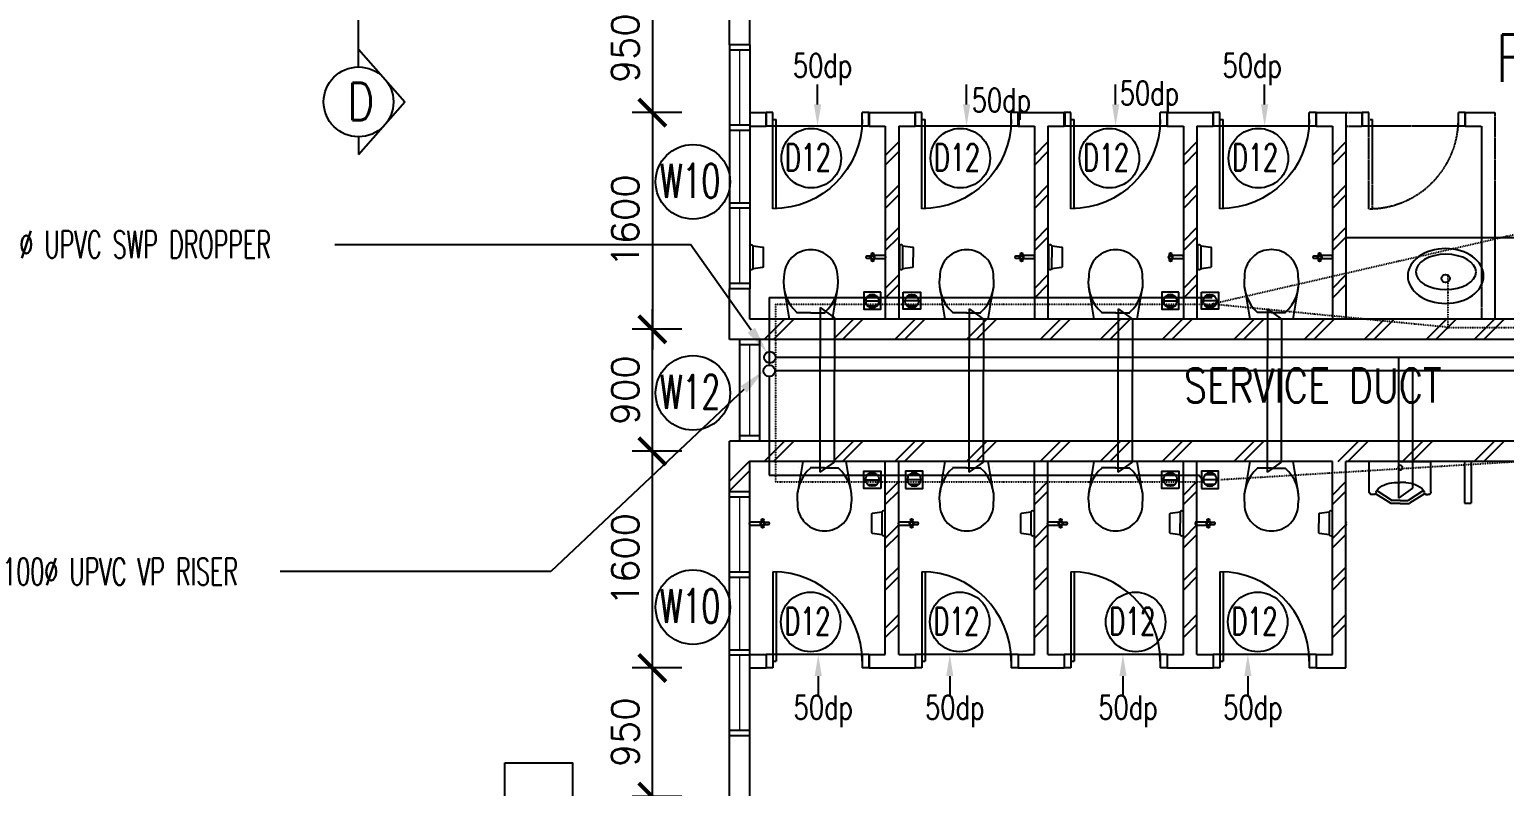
# Model space of a CAD drawing. Extents: x 2266480 to 2405436, y -858634 to -757865.
# Drawn here: x 2329261 to 2340148, y -790349 to -784761 of the extents above; entities that cross this region are included whole.
import ezdxf
from ezdxf.enums import TextEntityAlignment as Align

# ---------------------------------------------------------------- set-up
doc = ezdxf.new("R2010")
doc.units = 0
doc.header["$LTSCALE"] = 10
doc.header["$MEASUREMENT"] = 0
doc.linetypes.add('DASHEDX2', pattern=[1.5, 1, -0.5])
doc.linetypes.add('DIVIDE', pattern=[1.25, 0.5, -0.25, 0, -0.25, 0, -0.25])
doc.layers.get('0').update_dxf_attribs({"linetype": 'CONTINUOUS'})
doc.layers.get('DEFPOINTS').update_dxf_attribs({"linetype": 'CONTINUOUS'})
for name, color, linetype in [('-FF', 240, 'CONTINUOUS'), ('AR', 7, 'CONTINUOUS'), ('COL', 3, 'CONTINUOUS'), ('demolish-work', 8, 'DASHEDX2'), ('DIM', 7, 'CONTINUOUS'), ('DR', 7, 'CONTINUOUS'), ('FIT', 5, 'CONTINUOUS'), ('FITT', 5, 'CONTINUOUS'), ('H', 1, 'CONTINUOUS'), ('partition', 7, 'CONTINUOUS'), ('PIPE', 5, 'DIVIDE'), ('SANI', 7, 'CONTINUOUS'), ('SP', 220, 'CONTINUOUS'), ('T25', 7, 'CONTINUOUS'), ('T50', 4, 'CONTINUOUS'), ('TEX', 2, 'CONTINUOUS'), ('txt', 7, 'CONTINUOUS'), ('VP', 100, 'CONTINUOUS'), ('WALL', 2, 'CONTINUOUS'), ('WIN', 5, 'CONTINUOUS'), ('WIN-T', 7, 'CONTINUOUS'), ('WP', 50, 'DIVIDE')]:
    doc.layers.add(name, color=color, linetype=linetype)
doc.styles.add('DIMTEXT', font='romans.shx', dxfattribs={"width": 0.8, "height": 400})
doc.styles.add('ROMANS', font='romans')
doc.styles.get("Standard").update_dxf_attribs({"font": 'ROMANS.SHX'})
doc.dimstyles.new('STANDARD$0', dxfattribs={"dimscale": 0, "dimtxt": 8, "dimasz": 6, "dimexe": 1, "dimexo": 1, "dimgap": 3, "dimtad": 1, "dimdec": 0, "dimlfac": -1, "dimrnd": 1, "dimzin": 0, "dimdsep": 46, "dimtxsty": 'Standard', "dimcen": 0, "dimclrd": 5, "dimclre": 250, "dimadec": 0, "dimazin": 0, "dimtfac": 1, "dimtdec": 4, "dimtofl": 0, "dimtmove": 0, "dimatfit": 3, "dimfxl": 1, "dimtolj": 1, "dimtzin": 0, "dimarcsym": 0})

# ---------------------------------------------------------------- blocks, each defined once
blk = doc.blocks.new('_ARCHTICK')
at = {"color": 0, "linetype": 'ByBlock', "const_width": 0.15}
blk.add_lwpolyline([(-0.5, -0.5), (0.5, 0.5)], dxfattribs=at)
blk = doc.blocks.new('*D109')
at = {"layer": 'DEFPOINTS', "color": 0, "transparency": 16777216}
for p in [(2333858, -787874), (2334225, -787874), (2334225, -789474)]:
    blk.add_point(p, dxfattribs=at)
at = {"layer": 'DIM', "color": 7, "lineweight": -2, "transparency": 16777216}
for p, q in [((2333858, -789624), (2333858, -787724)), ((2334075, -787874), (2333708, -787874)), ((2334075, -789474), (2333708, -789474))]:
    blk.add_line(p, q, dxfattribs=at)
at = {"layer": 'DIM', "color": 7, "lineweight": -2, "transparency": 16777216, "xscale": 200, "yscale": 200, "zscale": 200}
for p, rotation in [((2333858, -787874), 90), ((2333858, -789474), 270)]:
    blk.add_blockref('_ARCHTICK', p, dxfattribs=dict(at, rotation=rotation))
at = {"layer": 'DIM', "color": 7, "transparency": 16777216, "insert": (2333658, -788674), "char_height": 200, "attachment_point": 5, "rotation": 90, "style": 'ROMANS'}
blk.add_mtext('\\A1;1600', dxfattribs=at)
blk = doc.blocks.new('*D110')
at = {"layer": 'DEFPOINTS', "color": 0, "transparency": 16777216}
for p in [(2333858, -786974), (2334225, -786974), (2334225, -787874)]:
    blk.add_point(p, dxfattribs=at)
at = {"layer": 'DIM', "color": 7, "lineweight": -2, "transparency": 16777216}
for p, q in [((2333858, -788024), (2333858, -786824)), ((2334075, -786974), (2333708, -786974)), ((2334075, -787874), (2333708, -787874))]:
    blk.add_line(p, q, dxfattribs=at)
at = {"layer": 'DIM', "color": 7, "lineweight": -2, "transparency": 16777216, "xscale": 200, "yscale": 200, "zscale": 200}
for p, rotation in [((2333858, -786974), 90), ((2333858, -787874), 270)]:
    blk.add_blockref('_ARCHTICK', p, dxfattribs=dict(at, rotation=rotation))
at = {"layer": 'DIM', "color": 7, "transparency": 16777216, "insert": (2333658, -787424), "char_height": 200, "attachment_point": 5, "rotation": 90, "style": 'ROMANS'}
blk.add_mtext('\\A1;900', dxfattribs=at)
blk = doc.blocks.new('*D111')
at = {"layer": 'DEFPOINTS', "color": 0, "transparency": 16777216}
for p in [(2333858, -789474), (2334225, -789474), (2334225, -790424)]:
    blk.add_point(p, dxfattribs=at)
at = {"layer": 'DIM', "color": 7, "lineweight": -2, "transparency": 16777216}
for p, q in [((2333858, -790574), (2333858, -789324)), ((2334075, -789474), (2333708, -789474)), ((2334075, -790424), (2333708, -790424))]:
    blk.add_line(p, q, dxfattribs=at)
at = {"layer": 'DIM', "color": 7, "lineweight": -2, "transparency": 16777216, "xscale": 200, "yscale": 200, "zscale": 200}
for p, rotation in [((2333858, -789474), 90), ((2333858, -790424), 270)]:
    blk.add_blockref('_ARCHTICK', p, dxfattribs=dict(at, rotation=rotation))
at = {"layer": 'DIM', "color": 7, "transparency": 16777216, "insert": (2333658, -789949), "char_height": 200, "attachment_point": 5, "rotation": 90, "style": 'ROMANS'}
blk.add_mtext('\\A1;950', dxfattribs=at)
blk = doc.blocks.new('100FT')
at = {"layer": 'PIPE', "linetype": 'Continuous'}
blk.add_circle((0, 0), 50, dxfattribs=at)
at = {"layer": 'WP', "linetype": 'Continuous'}
for p, q in [((-37, 34), (37, 34)), ((-50, -3), (50, -3)), ((-34, -37), (34, -37))]:
    blk.add_line(p, q, dxfattribs=at)
blk = doc.blocks.new('A$C7CE3714C')
at = {"layer": 'FIT'}
blk.add_lwpolyline([(0, 0), (126, 0), (126, 126), (0, 126)], close=True, dxfattribs=at)
at = {"layer": 'FIT', "xscale": -1}
blk.add_blockref('100FT', (63, 66), dxfattribs=at)
blk = doc.blocks.new('*D65')
at = {"layer": 'DEFPOINTS', "color": 0, "transparency": 16777216}
for p in [(2334225, -785374), (2333858, -786974), (2334225, -786974)]:
    blk.add_point(p, dxfattribs=at)
at = {"layer": 'DIM', "color": 7, "lineweight": -2, "transparency": 16777216}
for p, q in [((2333858, -785224), (2333858, -787124)), ((2334075, -785374), (2333708, -785374)), ((2334075, -786974), (2333708, -786974))]:
    blk.add_line(p, q, dxfattribs=at)
at = {"layer": 'DIM', "color": 7, "lineweight": -2, "transparency": 16777216, "xscale": 200, "yscale": 200, "zscale": 200}
for p, rotation in [((2333858, -785374), 90), ((2333858, -786974), 270)]:
    blk.add_blockref('_ARCHTICK', p, dxfattribs=dict(at, rotation=rotation))
at = {"layer": 'DIM', "color": 7, "transparency": 16777216, "insert": (2333658, -786174), "char_height": 200, "attachment_point": 5, "rotation": 90, "style": 'ROMANS'}
blk.add_mtext('\\A1;1600', dxfattribs=at)
blk = doc.blocks.new('*D66')
at = {"layer": 'DEFPOINTS', "color": 0, "transparency": 16777216}
for p in [(2334225, -784424), (2333858, -785374), (2334225, -785374)]:
    blk.add_point(p, dxfattribs=at)
at = {"layer": 'DIM', "color": 7, "lineweight": -2, "transparency": 16777216}
for p, q in [((2333858, -784274), (2333858, -785524)), ((2334075, -784424), (2333708, -784424)), ((2334075, -785374), (2333708, -785374))]:
    blk.add_line(p, q, dxfattribs=at)
at = {"layer": 'DIM', "color": 7, "lineweight": -2, "transparency": 16777216, "xscale": 200, "yscale": 200, "zscale": 200}
for p, rotation in [((2333858, -784424), 90), ((2333858, -785374), 270)]:
    blk.add_blockref('_ARCHTICK', p, dxfattribs=dict(at, rotation=rotation))
at = {"layer": 'DIM', "color": 7, "transparency": 16777216, "insert": (2333658, -784899), "char_height": 200, "attachment_point": 5, "rotation": 90, "style": 'ROMANS'}
blk.add_mtext('\\A1;950', dxfattribs=at)
blk = doc.blocks.new('ELLIPSE')
blk.add_circle((0.5, 0.5), 0.5)
blk = doc.blocks.new('BASIN-01')
blk.add_circle((0, 0), 30.3)
for p, xscale, yscale, zscale in [((279, -221), -559.6811780125836, 404.3346891934725, 559.6811780125837), ((220, -179), -444.6356025322193, 259.9294430529471, 444.6356025322195)]:
    blk.add_blockref('ELLIPSE', p, dxfattribs=dict(xscale=xscale, yscale=yscale, zscale=zscale))
blk = doc.blocks.new('UR')
at = {"color": 7}
for p, q in [((0, 157), (-227, 157)), ((-227, -68), (-227, 157)), ((0, 157), (228, 157)), ((228, -68), (228, 157)), ((-43, 0), (0, 0)), ((43, 0), (0, 0)), ((-190, -88), (-207, -88)), ((-179, -83), (-68, -152)), ((-172, -59), (-58, -131)), ((172, -59), (58, -131)), ((179, -83), (68, -152)), ((190, -88), (208, -88)), ((0, -153), (-68, -153)), ((0, -131), (-58, -131)), ((0, -131), (58, -131)), ((0, -153), (68, -153))]:
    blk.add_line(p, q, dxfattribs=at)
blk.add_circle((-1, 111), 16.9, dxfattribs=at)
for centre, radius, start, end in [((-42, -174), 175, 90.221, 139.2623), ((42, -174), 175, 40.7377, 89.779), ((-207, -68), 20, 180, 270), ((-194, -70), 18.3, 252.6976, 328.5201), ((-115, -86), 64.8, 158.2045, 175.535), ((115, -86), 64.8, 4.465, 21.7955), ((194, -70), 18.3, 211.4799, 287.3024), ((208, -68), 20, 270, 0)]:
    blk.add_arc(centre, radius, start, end, dxfattribs=at)
blk = doc.blocks.new('234')
at = {"layer": 'DR', "color": 1}
for p, q in [((2285264, -784764), (2285264, -785474)), ((2285289, -784765), (2285289, -785424)), ((2285214, -785374), (2285214, -785474)), ((2285264, -785374), (2285214, -785374)), ((2285264, -785474), (2285214, -785474)), ((2285264, -785374), (2285264, -785474)), ((2285924, -785374), (2285264, -785374)), ((2285264, -785424), (2285289, -785424)), ((2285974, -785374), (2285924, -785374)), ((2285924, -785374), (2285924, -785474)), ((2285974, -785474), (2285924, -785474)), ((2285974, -785374), (2285974, -785474))]:
    blk.add_line(p, q, dxfattribs=at)
blk.add_arc((2285264, -785424), 660, 0, 90, dxfattribs=at)

msp = doc.modelspace()

# ---------------------------------------------------------------- linework, layer by layer
at = {"layer": 'AR', "color": 0}
for p, q in [((2331689.6, -784905), (2331689.6, -783255.8)), ((2331689.6, -784905), (2332031.1, -785293.6)), ((2331689.6, -785037.2), (2331689.6, -784905)), ((2331689.6, -785682.3), (2332031.1, -785293.6)), ((2331689.6, -785552.4), (2331689.6, -785682.3))]:
    msp.add_line(p, q, dxfattribs=at)
msp.add_circle((2331689.6, -785294.8), 257.6, dxfattribs=at)
at = {"layer": 'COL', "color": 0}
msp.add_lwpolyline([(2332769.4, -790174.1), (2333269.4, -790174.1), (2333269.4, -790674.1), (2332769.4, -790674.1)], close=True, dxfattribs=at)
at = {"layer": 'demolish-work', "color": 0, "ltscale": 0.5}
for p, q in [((2338977.4, -785374.1), (2339097.4, -785374.1)), ((2338977.4, -785474.1), (2339097.4, -785474.1)), ((2339097.4, -785374.1), (2339097.4, -785474.1)), ((2339097.4, -785474.1), (2339097.4, -785374.1)), ((2339147.4, -785374.1), (2339097.4, -785374.1)), ((2339147.4, -785474.1), (2339097.4, -785474.1)), ((2339147.4, -786084.1), (2339147.4, -785374.1)), ((2339147.4, -785474.1), (2339147.4, -785374.1)), ((2339147.4, -785424.1), (2339172.4, -785424.1)), ((2339807.4, -785474.1), (2339147.4, -785474.1)), ((2339172.4, -786083.6), (2339172.4, -785424.1)), ((2339857.4, -785374.1), (2339807.4, -785374.1)), ((2339807.4, -785474.1), (2339807.4, -785374.1)), ((2339857.4, -785474.1), (2339807.4, -785474.1)), ((2339857.4, -785374.1), (2339977.4, -785374.1)), ((2339857.4, -785374.1), (2339857.4, -785474.1)), ((2339857.4, -785474.1), (2339857.4, -785374.1)), ((2339857.4, -785474.1), (2339977.4, -785474.1)), ((2339977.4, -785374.1), (2340077.4, -785374.1)), ((2339977.4, -785474.1), (2339977.4, -786899.1)), ((2340077.4, -785374.1), (2340077.4, -786899.1))]:
    msp.add_line(p, q, dxfattribs=at)
msp.add_arc((2339147.4, -785424.1), 660, 270, 0, dxfattribs=at)
at = {"layer": 'FITT', "color": 0}
for p, q in [((2335478.3, -786431.7), (2335478.3, -786424.9)), ((2335478.3, -786458.4), (2335478.3, -786451.6)), ((2335488.3, -786431.7), (2335488.3, -786424.9)), ((2335488.3, -786458.4), (2335488.3, -786451.6)), ((2335571.9, -786429.1), (2335495.5, -786429.1)), ((2335571.9, -786454.1), (2335495.6, -786454.1)), ((2336578.3, -786431.7), (2336578.3, -786424.9)), ((2336578.3, -786458.4), (2336578.3, -786451.6)), ((2336588.3, -786431.7), (2336588.3, -786424.9)), ((2336588.3, -786458.4), (2336588.3, -786451.6)), ((2336671.9, -786429.1), (2336595.5, -786429.1)), ((2336671.9, -786454.1), (2336595.6, -786454.1)), ((2337678.3, -786431.7), (2337678.3, -786424.9)), ((2337678.3, -786458.4), (2337678.3, -786451.6)), ((2337688.3, -786431.7), (2337688.3, -786424.9)), ((2337688.3, -786458.4), (2337688.3, -786451.6)), ((2337771.9, -786429.1), (2337695.5, -786429.1)), ((2337771.9, -786454.1), (2337695.6, -786454.1)), ((2338778.3, -786431.7), (2338778.3, -786424.9)), ((2338778.3, -786458.4), (2338778.3, -786451.6)), ((2338788.3, -786431.7), (2338788.3, -786424.9)), ((2338788.3, -786458.4), (2338788.3, -786451.6)), ((2338871.9, -786429.1), (2338795.5, -786429.1)), ((2338871.9, -786454.1), (2338795.6, -786454.1)), ((2334582.9, -788394.1), (2334659.3, -788394.1)), ((2334666.5, -788389.8), (2334666.5, -788396.6)), ((2334676.5, -788389.8), (2334676.5, -788396.6)), ((2335682.9, -788394.1), (2335759.3, -788394.1)), ((2335766.5, -788389.8), (2335766.5, -788396.6)), ((2335776.5, -788389.8), (2335776.5, -788396.6)), ((2336782.9, -788394.1), (2336859.3, -788394.1)), ((2336866.5, -788389.8), (2336866.5, -788396.6)), ((2336876.5, -788389.8), (2336876.5, -788396.6)), ((2337874.1, -788394.1), (2337950.5, -788394.1)), ((2337957.8, -788389.8), (2337957.8, -788396.6)), ((2337967.8, -788389.8), (2337967.8, -788396.6)), ((2334582.9, -788419.1), (2334659.3, -788419.1)), ((2334666.5, -788416.5), (2334666.5, -788423.3)), ((2334676.5, -788416.5), (2334676.5, -788423.3)), ((2335682.9, -788419.1), (2335759.3, -788419.1)), ((2335766.5, -788416.5), (2335766.5, -788423.3)), ((2335776.5, -788416.5), (2335776.5, -788423.3)), ((2336782.9, -788419.1), (2336859.3, -788419.1)), ((2336866.5, -788416.5), (2336866.5, -788423.3)), ((2336876.5, -788416.5), (2336876.5, -788423.3)), ((2337874.2, -788419.1), (2337950.5, -788419.1)), ((2337957.8, -788416.5), (2337957.8, -788423.3)), ((2337967.8, -788416.5), (2337967.8, -788423.3))]:
    msp.add_line(p, q, dxfattribs=at)
at = {"layer": 'FITT', "color": 0, "elevation": 0}
for points in [[(2335467.5, -786434.1), (2335440.8, -786434.2, 0.9999995), (2335440.8, -786449.2), (2335467.5, -786449.1)], [(2336567.5, -786434.1), (2336540.8, -786434.2, 0.9999995), (2336540.8, -786449.2), (2336567.5, -786449.1)], [(2338767.5, -786434.1), (2338740.8, -786434.2, 0.9999995), (2338740.8, -786449.2), (2338767.5, -786449.1)], [(2334687.3, -788414.1), (2334714, -788414, 0.9999995), (2334714, -788399), (2334687.3, -788399.1)], [(2335787.3, -788414.1), (2335814, -788414, 0.9999995), (2335814, -788399), (2335787.3, -788399.1)], [(2336887.3, -788414.1), (2336914, -788414, 0.9999995), (2336914, -788399), (2336887.3, -788399.1)], [(2337978.6, -788414.1), (2338005.3, -788414, 0.9999995), (2338005.3, -788399), (2337978.6, -788399.1)]]:
    msp.add_lwpolyline(points, format="xyb", dxfattribs=at)
at = {"layer": 'FITT', "color": 0}
for centre, radius in [((2335483.3, -786441.6), 11.1), ((2335483.3, -786417.9), 8.61), ((2336583.3, -786441.6), 11.1), ((2336583.3, -786417.9), 8.61), ((2337683.3, -786441.6), 11.1), ((2337683.3, -786417.9), 8.61), ((2338783.3, -786441.6), 11.1), ((2338783.3, -786417.9), 8.61), ((2335483.3, -786465.4), 8.61), ((2336583.3, -786465.4), 8.61), ((2337683.3, -786465.4), 8.61), ((2338783.3, -786465.4), 8.61), ((2334671.5, -788406.6), 11.1), ((2334671.5, -788382.8), 8.61), ((2335771.5, -788406.6), 11.1), ((2335771.5, -788382.8), 8.61), ((2336871.5, -788406.6), 11.1), ((2336871.5, -788382.8), 8.61), ((2337962.8, -788406.6), 11.1), ((2337962.7, -788382.8), 8.61), ((2334671.5, -788430.3), 8.61), ((2335771.5, -788430.3), 8.61), ((2336871.5, -788430.3), 8.61), ((2337962.8, -788430.3), 8.61)]:
    msp.add_circle(centre, radius, dxfattribs=at)
for centre, radius, start, end in [((2335483.3, -786441.6), 17.5, 106.78275, 253.2851), ((2335483.3, -786441.6), 17.5, 286.78275, 73.2851), ((2335568.6, -786441.6), 12.9, 284.6714, 75.39645), ((2336583.3, -786441.6), 17.5, 106.78275, 253.2851), ((2336583.3, -786441.6), 17.5, 286.78275, 73.2851), ((2336668.6, -786441.6), 12.9, 284.6714, 75.39645), ((2337683.3, -786441.6), 17.5, 106.78275, 253.2851), ((2337683.3, -786441.6), 17.5, 286.78275, 73.2851), ((2337768.6, -786441.6), 12.9, 284.6714, 75.39645), ((2338783.3, -786441.6), 17.5, 106.78275, 253.2851), ((2338783.3, -786441.6), 17.5, 286.78275, 73.2851), ((2338868.6, -786441.6), 12.9, 284.6714, 75.39645), ((2334586.2, -788406.6), 12.9, 104.6714, 255.39645), ((2334671.5, -788406.6), 17.5, 106.78275, 253.2851), ((2334671.5, -788406.6), 17.5, 286.78275, 73.2851), ((2335686.2, -788406.6), 12.9, 104.6714, 255.39645), ((2335771.5, -788406.6), 17.5, 106.78275, 253.2851), ((2335771.5, -788406.6), 17.5, 286.78275, 73.2851), ((2336786.2, -788406.6), 12.9, 104.6714, 255.39645), ((2336871.5, -788406.6), 17.5, 106.78275, 253.2851), ((2336871.5, -788406.6), 17.5, 286.78275, 73.2851), ((2337877.4, -788406.6), 12.9, 104.6714, 255.39645), ((2337962.8, -788406.6), 17.5, 106.78275, 253.2851), ((2337962.8, -788406.6), 17.5, 286.78275, 73.2851), ((2338986.2, -788406.6), 12.9, 104.6714, 255.39645)]:
    msp.add_arc(centre, radius, start, end, dxfattribs=at)
at = {"layer": 'H', "color": 0}
for p, q in [((2335577.4, -785691), (2335677.4, -785591)), ((2335577.4, -785761.7), (2335677.4, -785661.7)), ((2336677.4, -785691), (2336777.4, -785591)), ((2336677.4, -785761.7), (2336777.4, -785661.7)), ((2337777.4, -785691), (2337877.4, -785591)), ((2337777.4, -785761.7), (2337877.4, -785661.7)), ((2338877.4, -785691), (2338977.4, -785591)), ((2338877.4, -785761.7), (2338977.4, -785661.7)), ((2335577.4, -786010.5), (2335677.4, -785910.5)), ((2336677.4, -786010.5), (2336777.4, -785910.5)), ((2337777.4, -786010.5), (2337877.4, -785910.5)), ((2338877.4, -786010.5), (2338977.4, -785910.5)), ((2335577.4, -786081.2), (2335677.4, -785981.2)), ((2336677.4, -786081.2), (2336777.4, -785981.2)), ((2337777.4, -786081.2), (2337877.4, -785981.2)), ((2338877.4, -786081.2), (2338977.4, -785981.2)), ((2335577.4, -786322.3), (2335677.4, -786222.3)), ((2336677.4, -786322.3), (2336777.4, -786222.3)), ((2337777.4, -786322.3), (2337877.4, -786222.3)), ((2338877.4, -786322.3), (2338977.4, -786222.3)), ((2335577.4, -786393), (2335677.4, -786293)), ((2336677.4, -786393), (2336777.4, -786293)), ((2337777.4, -786393), (2337877.4, -786293)), ((2338877.4, -786393), (2338977.4, -786293)), ((2335577.4, -786672.6), (2335677.4, -786572.6)), ((2335577.4, -786743.3), (2335677.4, -786643.3)), ((2336677.4, -786672.6), (2336777.4, -786572.6)), ((2336677.4, -786743.3), (2336777.4, -786643.3)), ((2337777.4, -786672.6), (2337877.4, -786572.6)), ((2337777.4, -786743.3), (2337877.4, -786643.3)), ((2338877.4, -786672.6), (2338977.4, -786572.6)), ((2338877.4, -786743.3), (2338977.4, -786643.3)), ((2334682.6, -787049.1), (2334832.6, -786899.1)), ((2334753.3, -787049.1), (2334903.3, -786899.1)), ((2335191.6, -787049.1), (2335341.6, -786899.1)), ((2335262.3, -787049.1), (2335412.3, -786899.1)), ((2335648.4, -787049.1), (2335798.4, -786899.1)), ((2335719.1, -787049.1), (2335869.1, -786899.1)), ((2336177.9, -787049.1), (2336327.9, -786899.1)), ((2336248.6, -787049.1), (2336398.6, -786899.1)), ((2336720.5, -787049.1), (2336870.5, -786899.1)), ((2336791.2, -787049.1), (2336941.2, -786899.1)), ((2337164.5, -787049.1), (2337314.5, -786899.1)), ((2337235.3, -787049.1), (2337385.3, -786899.1)), ((2337621.4, -787049.1), (2337771.4, -786899.1)), ((2337692.1, -787049.1), (2337842.1, -786899.1)), ((2338150.8, -787049.1), (2338300.8, -786899.1)), ((2338221.5, -787049.1), (2338371.5, -786899.1)), ((2338668.4, -787049.1), (2338818.4, -786899.1)), ((2338739.2, -787049.1), (2338889.2, -786899.1)), ((2339112.5, -787049.1), (2339262.5, -786899.1)), ((2339183.2, -787049.1), (2339333.2, -786899.1)), ((2339569.3, -787049.1), (2339719.3, -786899.1)), ((2339640, -787049.1), (2339790, -786899.1)), ((2339924.6, -787049.1), (2340074.6, -786899.1)), ((2339995.3, -787049.1), (2340145.3, -786899.1)), ((2334682.6, -787949.1), (2334832.6, -787799.1)), ((2334753.3, -787949.1), (2334903.3, -787799.1)), ((2335191.6, -787949.1), (2335341.6, -787799.1)), ((2335262.3, -787949.1), (2335412.3, -787799.1)), ((2335648.4, -787949.1), (2335798.4, -787799.1)), ((2335719.1, -787949.1), (2335869.1, -787799.1)), ((2336177.9, -787949.1), (2336327.9, -787799.1)), ((2336248.6, -787949.1), (2336398.6, -787799.1)), ((2336720.5, -787949.1), (2336870.5, -787799.1)), ((2336791.2, -787949.1), (2336941.2, -787799.1)), ((2337164.5, -787949.1), (2337314.5, -787799.1)), ((2337235.3, -787949.1), (2337385.3, -787799.1)), ((2337621.4, -787949.1), (2337771.4, -787799.1)), ((2337692.1, -787949.1), (2337842.1, -787799.1)), ((2338150.8, -787949.1), (2338300.8, -787799.1)), ((2338221.5, -787949.1), (2338371.5, -787799.1)), ((2338920.5, -787949.1), (2339070.5, -787799.1)), ((2338991.2, -787949.1), (2339141.2, -787799.1)), ((2339395.1, -787949.1), (2339545.1, -787799.1)), ((2339465.8, -787949.1), (2339615.8, -787799.1)), ((2339924.6, -787949.1), (2340074.6, -787799.1)), ((2339995.3, -787949.1), (2340145.3, -787799.1)), ((2334427.4, -788094.9), (2334577.4, -787944.9)), ((2334427.4, -788165.6), (2334577.4, -788015.6)), ((2335577.4, -788197.7), (2335677.4, -788097.7)), ((2335577.4, -788268.4), (2335677.4, -788168.4)), ((2336677.4, -788197.7), (2336777.4, -788097.7)), ((2336677.4, -788268.4), (2336777.4, -788168.4)), ((2337777.4, -788197.7), (2337877.4, -788097.7)), ((2337777.4, -788268.4), (2337877.4, -788168.4)), ((2338877.4, -788197.7), (2338977.4, -788097.7)), ((2338877.4, -788268.4), (2338977.4, -788168.4)), ((2335577.4, -788517.2), (2335677.4, -788417.2)), ((2335577.4, -788587.9), (2335677.4, -788487.9)), ((2336677.4, -788517.2), (2336777.4, -788417.2)), ((2336677.4, -788587.9), (2336777.4, -788487.9)), ((2337777.4, -788517.2), (2337877.4, -788417.2)), ((2337777.4, -788587.9), (2337877.4, -788487.9)), ((2338877.4, -788517.2), (2338977.4, -788417.2)), ((2338877.4, -788587.9), (2338977.4, -788487.9)), ((2335577.4, -788829), (2335677.4, -788729)), ((2336677.4, -788829), (2336777.4, -788729)), ((2337777.4, -788829), (2337877.4, -788729)), ((2338877.4, -788829), (2338977.4, -788729)), ((2335577.4, -788899.8), (2335677.4, -788799.8)), ((2336677.4, -788899.8), (2336777.4, -788799.8)), ((2337777.4, -788899.8), (2337877.4, -788799.8)), ((2338877.4, -788899.8), (2338977.4, -788799.8)), ((2335577.4, -789179.3), (2335677.4, -789079.3)), ((2335577.4, -789250.1), (2335677.4, -789150.1)), ((2336677.4, -789179.3), (2336777.4, -789079.3)), ((2336677.4, -789250.1), (2336777.4, -789150.1)), ((2337777.4, -789179.3), (2337877.4, -789079.3)), ((2337777.4, -789250.1), (2337877.4, -789150.1)), ((2338877.4, -789179.3), (2338977.4, -789079.3)), ((2338877.4, -789250.1), (2338977.4, -789150.1))]:
    msp.add_line(p, q, dxfattribs=at)
at = {"layer": 'partition', "color": 0}
msp.add_line((2344052.4, -786299.1), (2338977.4, -786299.1), dxfattribs=at)
at = {"layer": 'SANI', "color": 0}
for p, q in [((2335077.4, -785314.1), (2335077.4, -785167.8)), ((2336177.4, -785314.1), (2336177.4, -785167.8)), ((2337277.4, -785314.1), (2337277.4, -785167.8)), ((2338377.4, -785314.1), (2338377.4, -785167.8)), ((2334838.1, -786851.4), (2334838.1, -786851.4)), ((2335028.1, -786851.4), (2334922.6, -786851.4)), ((2335027.2, -786851.4), (2335132.7, -786851.4)), ((2335217.2, -786851.4), (2335217.2, -786851.4)), ((2335988.3, -786851.4), (2335988.3, -786851.4)), ((2336178.3, -786851.4), (2336072.8, -786851.4)), ((2336177.4, -786851.4), (2336282.9, -786851.4)), ((2336367.4, -786851.4), (2336367.4, -786851.4)), ((2337087.9, -786851.4), (2337087.9, -786851.4)), ((2337277.9, -786851.4), (2337172.4, -786851.4)), ((2337277, -786851.4), (2337382.5, -786851.4)), ((2337467, -786851.4), (2337467, -786851.4)), ((2338237.6, -786850.2), (2338237.6, -786850.2)), ((2338427.6, -786850.2), (2338322.1, -786850.2)), ((2338426.7, -786850.2), (2338532.2, -786850.2)), ((2338616.7, -786850.2), (2338616.7, -786850.2)), ((2335187.5, -786899.1), (2334867.8, -786899.1)), ((2336337.7, -786899.1), (2336018, -786899.1)), ((2337437.3, -786899.1), (2337117.6, -786899.1)), ((2338587, -786897.9), (2338267.3, -786897.9)), ((2335287.9, -787949.1), (2334968.2, -787949.1)), ((2336337.7, -787949.1), (2336018, -787949.1)), ((2337437.3, -787949.1), (2337117.6, -787949.1)), ((2338587, -787950.3), (2338267.3, -787950.3)), ((2339852.4, -787949.1), (2339852.4, -788258.3)), ((2339902.4, -787949.1), (2339902.4, -788258.3)), ((2334938.5, -787996.8), (2334938.5, -787996.8)), ((2335128.5, -787996.8), (2335023, -787996.8)), ((2335127.6, -787996.8), (2335233.1, -787996.8)), ((2335317.6, -787996.8), (2335317.6, -787996.8)), ((2335988.3, -787996.8), (2335988.3, -787996.8)), ((2336178.3, -787996.8), (2336072.8, -787996.8)), ((2336177.4, -787996.8), (2336282.9, -787996.8)), ((2336367.4, -787996.8), (2336367.4, -787996.8)), ((2337087.9, -787996.8), (2337087.9, -787996.8)), ((2337277.9, -787996.8), (2337172.4, -787996.8)), ((2337277, -787996.8), (2337382.5, -787996.8)), ((2337467, -787996.8), (2337467, -787996.8)), ((2338237.6, -787998.1), (2338237.6, -787998.1)), ((2338427.6, -787998.1), (2338322.1, -787998.1)), ((2338426.7, -787998.1), (2338532.2, -787998.1)), ((2339852.4, -788258.3), (2339902.4, -788258.3)), ((2335082.5, -789534.1), (2335082.5, -789680.4)), ((2336053.5, -789534.1), (2336053.5, -789680.4)), ((2337331.7, -789534.1), (2337331.7, -789680.4)), ((2338253.5, -789534.1), (2338253.5, -789680.4))]:
    msp.add_line(p, q, dxfattribs=at)
for points in [[(2334602.2, -786526.4), (2334602.4, -786356.8, 0.5654258), (2334574.3, -786359.4, 0.4601841)], [(2334577.4, -786355), (2334577.4, -786528.2, 0.4601841), (2334602.4, -786526.4)], [(2334602.4, -786356.8), (2334672.1, -786366.7, -0.373687), (2334676.4, -786371.7), (2334676.2, -786511.8, -0.373687), (2334671.9, -786516.7), (2334602.2, -786526.5)], [(2335707.7, -786526.4), (2335707.9, -786356.8, 0.4601841), (2335682.9, -786355, 0.4601841)], [(2335682.9, -786355), (2335682.9, -786528.2, 0.4601841), (2335707.9, -786526.4)], [(2335707.9, -786356.8), (2335777.6, -786366.7, -0.373687), (2335781.9, -786371.7), (2335781.7, -786511.8, -0.373687), (2335777.4, -786516.7), (2335707.7, -786526.5)], [(2336807.7, -786526.4), (2336807.9, -786356.8, 0.4601841), (2336782.9, -786355, 0.4601841)], [(2336782.9, -786355), (2336782.9, -786528.2, 0.4601841), (2336807.9, -786526.4)], [(2336807.9, -786356.8), (2336877.6, -786366.7, -0.373687), (2336881.9, -786371.7), (2336881.7, -786511.8, -0.373687), (2336877.4, -786516.7), (2336807.7, -786526.5)], [(2337907.7, -786526.4), (2337907.9, -786356.8, 0.4601841), (2337882.9, -786355, 0.4601841)], [(2337882.9, -786355), (2337882.9, -786528.2, 0.4601841), (2337907.9, -786526.4)], [(2337907.9, -786356.8), (2337977.6, -786366.7, -0.373687), (2337981.9, -786371.7), (2337981.7, -786511.8, -0.373687), (2337977.4, -786516.7), (2337907.7, -786526.5)], [(2335552.4, -788491.4), (2335482.7, -788481.5, -0.373687), (2335478.4, -788476.5), (2335478.6, -788336.4, -0.373687), (2335482.9, -788331.5), (2335552.6, -788321.7)], [(2335577.4, -788493.2), (2335577.4, -788320, 0.4601841), (2335552.4, -788321.8)], [(2335552.6, -788321.8), (2335552.4, -788491.4, 0.5654258), (2335580.6, -788488.8, 0.4601841)], [(2336652.4, -788491.4), (2336582.7, -788481.5, -0.373687), (2336578.4, -788476.5), (2336578.6, -788336.4, -0.373687), (2336582.9, -788331.5), (2336652.6, -788321.7)], [(2336677.4, -788493.2), (2336677.4, -788320, 0.4601841), (2336652.4, -788321.8)], [(2336652.6, -788321.8), (2336652.4, -788491.4, 0.5654258), (2336680.6, -788488.8, 0.4601841)], [(2337752.4, -788491.4), (2337682.7, -788481.5, -0.373687), (2337678.4, -788476.5), (2337678.6, -788336.4, -0.373687), (2337682.9, -788331.5), (2337752.6, -788321.7)], [(2337777.4, -788493.2), (2337777.4, -788320, 0.4601841), (2337752.4, -788321.8)], [(2337752.6, -788321.8), (2337752.4, -788491.4, 0.5654258), (2337780.6, -788488.8, 0.4601841)], [(2338852.4, -788491.4), (2338782.7, -788481.5, -0.373687), (2338778.4, -788476.5), (2338778.6, -788336.4, -0.373687), (2338782.9, -788331.5), (2338852.6, -788321.7)], [(2338877.4, -788493.2), (2338877.4, -788320, 0.4601841), (2338852.4, -788321.8)], [(2338852.6, -788321.8), (2338852.4, -788491.4, 0.5654258), (2338880.6, -788488.8, 0.4601841)]]:
    msp.add_lwpolyline(points, format="xyb", dxfattribs=at)
for centre, radius, start, end in [((2335026.4, -786584.2), 197.4, 88.97321, 180.48306), ((2335028.9, -786584.2), 197.4, 359.51694, 91.02679), ((2336176.6, -786584.2), 197.4, 88.97321, 180.48306), ((2336179.1, -786584.2), 197.4, 359.51694, 91.02679), ((2337276.2, -786584.2), 197.4, 88.97321, 180.48306), ((2337278.7, -786584.2), 197.4, 359.51694, 91.02679), ((2338425.9, -786582.9), 197.4, 88.97321, 180.48306), ((2338428.4, -786582.9), 197.4, 359.51694, 91.02679), ((2335122.5, -786628.9), 296.7, 171.65588, 228.23122), ((2358797.3, -782824.6), 24273.9, 189.10107, 189.66319), ((2334932.8, -786628.9), 296.7, 311.76878, 8.34412), ((2311258, -782824.6), 24273.9, 350.33681, 350.89893), ((2336272.7, -786628.9), 296.7, 171.65588, 228.23122), ((2359947.5, -782824.6), 24273.9, 189.10107, 189.66319), ((2336083, -786628.9), 296.7, 311.76878, 8.34412), ((2312408.2, -782824.6), 24273.9, 350.33681, 350.89893), ((2337372.3, -786628.9), 296.7, 171.65588, 228.23122), ((2361047.1, -782824.6), 24273.9, 189.10107, 189.66319), ((2337182.6, -786628.9), 296.7, 311.76878, 8.34412), ((2313507.8, -782824.6), 24273.9, 350.33681, 350.89893), ((2338522, -786627.6), 296.7, 171.65588, 228.23122), ((2362196.8, -782823.3), 24273.9, 189.10107, 189.66319), ((2338332.3, -786627.6), 296.7, 311.76878, 8.34412), ((2314657.5, -782823.3), 24273.9, 350.33681, 350.89893), ((2358897.7, -792023.6), 24273.9, 170.33681, 170.89893), ((2311358.4, -792023.6), 24273.9, 9.10107, 9.66319), ((2359947.5, -792023.6), 24273.9, 170.33681, 170.89893), ((2312408.2, -792023.6), 24273.9, 9.10107, 9.66319), ((2361047.1, -792023.6), 24273.9, 170.33681, 170.89893), ((2313507.8, -792023.6), 24273.9, 9.10107, 9.66319), ((2362196.8, -792024.9), 24273.9, 170.33681, 170.89893), ((2314657.5, -792024.9), 24273.9, 9.10107, 9.66319), ((2335222.9, -788219.3), 296.7, 131.76878, 188.34412), ((2335033.2, -788219.3), 296.7, 351.65588, 48.23122), ((2336272.7, -788219.3), 296.7, 131.76878, 188.34412), ((2336083, -788219.3), 296.7, 351.65588, 48.23122), ((2337372.3, -788219.3), 296.7, 131.76878, 188.34412), ((2337182.6, -788219.3), 296.7, 351.65588, 48.23122), ((2338522, -788220.6), 296.7, 131.76878, 188.34412), ((2338332.3, -788220.6), 296.7, 351.65588, 48.23122), ((2335126.8, -788264.1), 197.4, 179.51694, 271.02679), ((2335129.3, -788264.1), 197.4, 268.97321, 0.48306), ((2336176.6, -788264.1), 197.4, 179.51694, 271.02679), ((2336179.1, -788264.1), 197.4, 268.97321, 0.48306), ((2337276.2, -788264.1), 197.4, 179.51694, 271.02679), ((2337278.7, -788264.1), 197.4, 268.97321, 0.48306), ((2338425.9, -788265.3), 197.4, 179.51694, 271.02679), ((2338428.4, -788265.3), 197.4, 268.97321, 0.48306)]:
    msp.add_arc(centre, radius, start, end, dxfattribs=at)
for points in [[(2335050.7, -785314.1), (2335104.1, -785314.1), (2335077.4, -785474.1)], [(2336150.7, -785314.1), (2336204.1, -785314.1), (2336177.4, -785474.1)], [(2337250.7, -785314.1), (2337304.1, -785314.1), (2337277.4, -785474.1)], [(2338350.7, -785314.1), (2338404.1, -785314.1), (2338377.4, -785474.1)], [(2335055.9, -789534.1), (2335109.2, -789534.1), (2335082.5, -789374.1)], [(2336026.8, -789534.1), (2336080.2, -789534.1), (2336053.5, -789374.1)], [(2337305, -789534.1), (2337358.3, -789534.1), (2337331.7, -789374.1)], [(2338226.8, -789534.1), (2338280.2, -789534.1), (2338253.5, -789374.1)]]:
    msp.add_solid(points, dxfattribs=at)
at = {"layer": 'SP', "color": 0}
for p, q in [((2331515.2, -786347.6), (2334140.8, -786347.6)), ((2334588.4, -786980.5), (2334140.8, -786347.6)), ((2335097.3, -786814.1), (2335097.3, -787180.8)), ((2336197.3, -786823.3), (2336197.3, -787180.8)), ((2337297.3, -786823.3), (2337297.3, -787180.8)), ((2338397.3, -786823.3), (2338397.3, -787180.8)), ((2345518.7, -787180.8), (2334767.1, -787180.8)), ((2335097.3, -788028.4), (2335097.3, -787180.8)), ((2336197.3, -788028.4), (2336197.3, -787180.8)), ((2337297.3, -788028.4), (2337297.3, -787180.8)), ((2338397.3, -788028.4), (2338397.3, -787180.8)), ((2339366.5, -788220.6), (2339366.5, -787180.8))]:
    msp.add_line(p, q, dxfattribs=at)
msp.add_circle((2334724.7, -787180.8), 42.4, dxfattribs=at)
msp.add_solid([(2334615.7, -786961.3), (2334561.2, -786999.8), (2334703.9, -787143.8)], dxfattribs=at)
at = {"layer": 'VP', "color": 0}
for p, q in [((2334721, -786737.9), (2337990.4, -786737.9)), ((2334721, -786737.9), (2334721, -787238.4)), ((2335097.3, -786814.1), (2335202.5, -786889)), ((2335202.5, -786889), (2335202.5, -787280.8)), ((2336197.3, -786823.3), (2336302.5, -786898.2)), ((2337297.3, -786823.3), (2337402.5, -786898.2)), ((2338397.3, -786823.3), (2338502.5, -786898.2)), ((2336302.5, -786898.2), (2336302.5, -787280.8)), ((2337402.5, -786898.2), (2337402.5, -787280.8)), ((2338502.5, -786898.2), (2338502.5, -787280.8)), ((2334721, -787323.1), (2334721, -788050.8)), ((2345623.9, -787280.8), (2334763.4, -787280.8)), ((2335202.5, -787953.5), (2335202.5, -787280.8)), ((2336302.5, -787953.5), (2336302.5, -787280.8)), ((2337402.5, -787953.5), (2337402.5, -787280.8)), ((2338502.5, -787953.5), (2338502.5, -787280.8)), ((2339471.7, -788145.7), (2339471.7, -787280.8)), ((2334533.2, -787418), (2333108, -788762.5)), ((2335097.3, -788028.4), (2335202.5, -787953.5)), ((2336197.3, -788028.4), (2336302.5, -787953.5)), ((2337297.3, -788028.4), (2337402.5, -787953.5)), ((2338397.3, -788028.4), (2338502.5, -787953.5)), ((2334721, -788050.8), (2337891.8, -788050.8)), ((2337927.4, -788100.8), (2337891.8, -788050.8)), ((2339366.5, -788220.6), (2339471.7, -788145.7)), ((2333108, -788762.5), (2331112.2, -788762.5))]:
    msp.add_line(p, q, dxfattribs=at)
msp.add_circle((2334721, -787280.8), 42.4, dxfattribs=at)
msp.add_solid([(2334510.3, -787393.7), (2334556, -787442.2), (2334678.6, -787280.8)], dxfattribs=at)
at = {"layer": 'WALL', "color": 0}
for p, q in [((2334427.4, -784874.1), (2334427.4, -784674.1)), ((2334577.4, -784874.1), (2334577.4, -784674.1)), ((2334577.4, -784874.1), (2334427.4, -784874.1)), ((2334577.4, -785374.1), (2334697.4, -785374.1)), ((2334577.4, -785474.1), (2334697.4, -785474.1)), ((2334697.4, -785374.1), (2334697.4, -785474.1)), ((2335457.4, -785374.1), (2335577.4, -785374.1)), ((2335457.4, -785374.1), (2335457.4, -785474.1)), ((2335457.4, -785474.1), (2335577.4, -785474.1)), ((2335577.4, -785374.1), (2335677.4, -785374.1)), ((2335577.4, -785474.1), (2335577.4, -786899.1)), ((2335677.4, -785374.1), (2335797.4, -785374.1)), ((2335677.4, -785474.1), (2335677.4, -786899.1)), ((2335677.4, -785474.1), (2335797.4, -785474.1)), ((2335797.4, -785374.1), (2335797.4, -785474.1)), ((2336557.4, -785374.1), (2336677.4, -785374.1)), ((2336557.4, -785474.1), (2336677.4, -785474.1)), ((2336562.3, -785374.1), (2336562.3, -785474.1)), ((2336677.4, -785374.1), (2336777.4, -785374.1)), ((2336677.4, -785474.1), (2336677.4, -786899.1)), ((2336777.4, -785374.1), (2336897.4, -785374.1)), ((2336777.4, -785474.1), (2336777.4, -786899.1)), ((2336777.4, -785474.1), (2336897.4, -785474.1)), ((2336902.3, -785374.1), (2336902.3, -785474.1)), ((2337657.4, -785374.1), (2337777.4, -785374.1)), ((2337657.4, -785374.1), (2337657.4, -785474.1)), ((2337657.4, -785474.1), (2337777.4, -785474.1)), ((2337777.4, -785374.1), (2337877.4, -785374.1)), ((2337777.4, -785474.1), (2337777.4, -786899.1)), ((2337877.4, -785374.1), (2337997.4, -785374.1)), ((2337877.4, -785474.1), (2337877.4, -786899.1)), ((2337877.4, -785474.1), (2337997.4, -785474.1)), ((2337997.4, -785374.1), (2337997.4, -785474.1)), ((2338757.4, -785374.1), (2338977.4, -785374.1)), ((2338757.4, -785374.1), (2338757.4, -785474.1)), ((2338757.4, -785474.1), (2338877.4, -785474.1)), ((2338877.4, -785474.1), (2338877.4, -786899.1)), ((2338977.4, -785374.1), (2338977.4, -786899.1)), ((2334427.4, -787049.1), (2334427.4, -786674.1)), ((2334577.4, -786674.1), (2334427.4, -786674.1)), ((2334577.4, -786899.1), (2334577.4, -786674.1)), ((2344052.4, -786899.1), (2334577.4, -786899.1)), ((2344094.1, -787049.1), (2334427.4, -787049.1)), ((2334427.4, -788174.1), (2334427.4, -787799.1)), ((2344202.4, -787799.1), (2334427.4, -787799.1)), ((2334577.4, -788174.1), (2334577.4, -787949.1)), ((2338877.4, -787949.1), (2334577.4, -787949.1)), ((2335577.4, -789374.1), (2335577.4, -787949.1)), ((2335677.4, -789374.1), (2335677.4, -787949.1)), ((2336677.4, -789374.1), (2336677.4, -787949.1)), ((2336777.4, -789374.1), (2336777.4, -787949.1)), ((2337777.4, -789374.1), (2337777.4, -787949.1)), ((2337877.4, -789374.1), (2337877.4, -787949.1)), ((2338877.4, -789374.1), (2338877.4, -787949.1)), ((2344052.4, -787949.1), (2338977.4, -787949.1)), ((2338977.4, -789474.1), (2338977.4, -787949.1)), ((2334577.4, -788174.1), (2334427.4, -788174.1)), ((2334577.4, -789374.1), (2334697.4, -789374.1)), ((2334697.4, -789374.1), (2334697.4, -789474.1)), ((2335457.4, -789374.1), (2335577.4, -789374.1)), ((2335457.4, -789374.1), (2335457.4, -789474.1)), ((2335677.4, -789374.1), (2335797.4, -789374.1)), ((2335797.4, -789374.1), (2335797.4, -789474.1)), ((2336557.4, -789374.1), (2336677.4, -789374.1)), ((2336557.4, -789374.1), (2336557.4, -789474.1)), ((2336777.4, -789374.1), (2336897.4, -789374.1)), ((2336897.4, -789374.1), (2336897.4, -789474.1)), ((2337657.4, -789374.1), (2337777.4, -789374.1)), ((2337657.4, -789374.1), (2337657.4, -789474.1)), ((2337877.4, -789374.1), (2337997.4, -789374.1)), ((2337997.4, -789374.1), (2337997.4, -789474.1)), ((2338757.4, -789374.1), (2338877.4, -789374.1)), ((2338757.4, -789374.1), (2338757.4, -789474.1)), ((2334577.4, -789474.1), (2334697.4, -789474.1)), ((2335457.4, -789474.1), (2335577.4, -789474.1)), ((2335577.4, -789474.1), (2335677.4, -789474.1)), ((2335677.4, -789474.1), (2335797.4, -789474.1)), ((2336557.4, -789474.1), (2336677.4, -789474.1)), ((2336677.4, -789474.1), (2336777.4, -789474.1)), ((2336777.4, -789474.1), (2336897.4, -789474.1)), ((2337657.4, -789474.1), (2337777.4, -789474.1)), ((2337777.4, -789474.1), (2337877.4, -789474.1)), ((2337877.4, -789474.1), (2337997.4, -789474.1)), ((2338757.4, -789474.1), (2338877.4, -789474.1)), ((2338877.4, -789474.1), (2338977.4, -789474.1)), ((2334427.4, -790524.1), (2334427.4, -789974.1)), ((2334577.4, -789974.1), (2334427.4, -789974.1)), ((2334577.4, -790524.1), (2334577.4, -789974.1))]:
    msp.add_line(p, q, dxfattribs=at)
at = {"layer": 'WIN', "color": 0}
for p, q in [((2334427.4, -784874.1), (2334427.4, -786674.1)), ((2334577.4, -784912.1), (2334427.4, -784912.1)), ((2334577.4, -784874.1), (2334577.4, -786674.1)), ((2334577.4, -785467.8), (2334427.4, -785467.8)), ((2334577.4, -785505.8), (2334427.4, -785505.8)), ((2334577.4, -786042.4), (2334427.4, -786042.4)), ((2334577.4, -786080.4), (2334427.4, -786080.4)), ((2334577.4, -786636.1), (2334427.4, -786636.1)), ((2334502.4, -787049.1), (2334502.4, -787799.1)), ((2334652.4, -787089.1), (2334502.4, -787089.1)), ((2334652.4, -787799.1), (2334652.4, -787049.1)), ((2334652.4, -787759.1), (2334502.4, -787759.1)), ((2334427.4, -789974.1), (2334427.4, -788174.1)), ((2334577.4, -789974.1), (2334577.4, -788174.1)), ((2334577.4, -788212.1), (2334427.4, -788212.1)), ((2334577.4, -788767.8), (2334427.4, -788767.8)), ((2334577.4, -788805.8), (2334427.4, -788805.8)), ((2334577.4, -789342.4), (2334427.4, -789342.4)), ((2334577.4, -789380.4), (2334427.4, -789380.4)), ((2334577.4, -789936.1), (2334427.4, -789936.1))]:
    msp.add_line(p, q, dxfattribs=at)
at = {"layer": 'WIN', "color": 0, "const_width": 10, "flags": 128}
for points in [[(2334502.4, -784912.1), (2334502.4, -785467.8)], [(2334502.4, -785505.8), (2334502.4, -786042.4)], [(2334502.4, -786080.4), (2334502.4, -786636.1)], [(2334577.4, -787759.1), (2334577.4, -787089.1)], [(2334502.4, -788767.8), (2334502.4, -788212.1)], [(2334502.4, -789342.4), (2334502.4, -788805.8)], [(2334502.4, -789936.1), (2334502.4, -789380.4)]]:
    msp.add_lwpolyline(points, dxfattribs=at)
at = {"layer": 'WIN-T', "color": 0}
for centre, radius in [((2335031.2, -785710.5), 220), ((2336131.2, -785710.5), 220), ((2337231.2, -785710.5), 220), ((2338331.2, -785710.5), 220), ((2334157.2, -785884.8, 0), 275), ((2334157.2, -787443.3, 0), 275), ((2334157.2, -789024.7, 0), 275), ((2335026.6, -789134.3), 220), ((2336126.6, -789134.3), 220), ((2337425, -789134.3), 220), ((2338326.6, -789134.3), 220)]:
    msp.add_circle(centre, radius, dxfattribs=at)
at = {"layer": 'WP', "color": 0}
for p, q in [((2347300.9, -784651.3), (2337990.4, -786787.9)), ((2339729.8, -786568.8), (2339729.8, -786974.1)), ((2334767.1, -786787.9), (2337990.4, -786787.9)), ((2334767.1, -786787.9), (2334767.1, -788100.8)), ((2339729.8, -786959.3), (2337990.4, -786787.9)), ((2339729.8, -786959.3), (2343314.9, -786974.1)), ((2341519.4, -787874.1), (2338053.4, -788085.3)), ((2334767.1, -788100.8), (2337927.4, -788100.8))]:
    msp.add_line(p, q, dxfattribs=at)

# ---------------------------------------------------------------- block references
at = {"layer": '-FF', "color": 0, "xscale": -1, "rotation": 180}
for p in [(49483, -1570848.2), (50583, -1570848.2), (51683, -1570848.2), (52783, -1570848.2)]:
    msp.add_blockref('234', p, dxfattribs=at)
at = {"layer": '-FF', "color": 0}
for p in [(49483, -4000), (50583, -4000), (51683, -4000), (52783, -4000)]:
    msp.add_blockref('234', p, dxfattribs=at)
at = {"layer": 'SANI', "color": 0, "rotation": 180}
msp.add_blockref('BASIN-01', (2339712.8, -786599.1), dxfattribs=at)
at = {"layer": 'T25', "color": 0, "rotation": 180}
for p in [(2335544.4, -786699.9), (2337744.4, -786699.9)]:
    msp.add_blockref('A$C7CE3714C', p, dxfattribs=at)
at = {"layer": 'T25', "color": 0, "xscale": -1, "rotation": 180}
for p in [(2335710.4, -786699.9), (2337910.4, -786699.9)]:
    msp.add_blockref('A$C7CE3714C', p, dxfattribs=at)
at = {"layer": 'T25', "color": 0, "xscale": -1}
for p in [(2335544.4, -788148.3), (2337744.4, -788148.3)]:
    msp.add_blockref('A$C7CE3714C', p, dxfattribs=at)
at = {"layer": 'T25', "color": 0}
for p in [(2335727.4, -788148.3), (2337910.4, -788148.3)]:
    msp.add_blockref('A$C7CE3714C', p, dxfattribs=at)
at = {"layer": 'WALL', "color": 0, "xscale": -1}
msp.add_blockref('UR', (2339377.4, -788106), dxfattribs=at)

# ---------------------------------------------------------------- texts
at = {"layer": 'SP', "color": 0, "style": 'ROMANS', "width": 0.6}
msp.add_text('100%%c UPVC SWP DROPPER', height=200, dxfattribs=at).set_placement((2328877.3, -786448))
at = {"layer": 'T50', "color": 0, "style": 'DIMTEXT', "width": 0.8}
msp.add_text('FEMALE TOILET', height=350, dxfattribs=at).set_placement((2341456.3, -784972, 3887.4), align=Align.MIDDLE)
msp.add_text('D', height=275, rotation=0, dxfattribs=at).set_placement((2331608.4, -785429.7))
at = {"layer": 'TEX', "color": 0, "ltscale": 0.5, "style": 'ROMANS', "width": 0.75}
for p in [(2334895.3, -785113.2), (2338066.3, -785113.2), (2337308, -785316.9), (2336215.4, -785369.1), (2334900.4, -789851.7), (2335871.4, -789851.7), (2337149.6, -789851.7), (2338071.4, -789851.7)]:
    msp.add_text('50dp', height=175, dxfattribs=at).set_placement(p)
at = {"layer": 'txt', "color": 0, "ltscale": 10, "style": 'ROMANS', "width": 0.8}
msp.add_text('SERVICE DUCT', height=250, dxfattribs=at).set_placement((2338732.4, -787388.1, 3887.4), align=Align.MIDDLE)
at = {"layer": 'VP', "color": 0, "style": 'ROMANS', "width": 0.6}
msp.add_text('100%%c UPVC VP RISER', height=200, dxfattribs=at).set_placement((2329061.1, -788862.3))
at = {"layer": 'WIN-T', "color": 0, "style": 'ROMANS', "width": 0.65}
for s, height, p in [('D12', 200, (2334836.7, -785804.4)), ('D12', 200, (2335936.7, -785804.4)), ('D12', 200, (2337036.7, -785804.4)), ('D12', 200, (2338136.7, -785804.4)), ('W10', 250, (2333914.1, -786002.1, 0)), ('W12', 250, (2333914.1, -787560.7, 0)), ('W10', 250, (2333914.1, -789142, 0)), ('D12', 200, (2334832.1, -789228.2)), ('D12', 200, (2335932.1, -789228.2)), ('D12', 200, (2337230.5, -789228.2)), ('D12', 200, (2338132.1, -789228.2))]:
    msp.add_text(s, height=height, dxfattribs=at).set_placement(p)

# ---------------------------------------------------------------- dimensions: what is measured, and where the dimension line sits
at = {"layer": 'DIM', "color": 0}
for base, p1, p2, angle, picture, middle in [((2333858.5, -785374.1), (2334224.9, -784424.1), (2334224.9, -785374.1), 270, '*D66', (2333658.5, -784899.1)), ((2333858.5, -786974.1), (2334224.9, -785374.1), (2334224.9, -786974.1), 270, '*D65', (2333658.5, -786174.1)), ((2333858.5, -786974.1), (2334224.9, -787874.1), (2334224.9, -786974.1), 90, '*D110', (2333658.5, -787424.1)), ((2333858.5, -787874.1), (2334224.9, -789474.1), (2334224.9, -787874.1), 90, '*D109', (2333658.5, -788674.1)), ((2333858.5, -789474.1), (2334224.9, -790424.1), (2334224.9, -789474.1), 90, '*D111', (2333658.5, -789949.1))]:
    dim = msp.add_linear_dim(base=base, p1=p1, p2=p2, angle=angle, dimstyle='STANDARD$0', override={"dimscale": 100, "dimtxt": 2, "dimasz": 2, "dimexe": 1.5, "dimexo": 1.5, "dimgap": 1, "dimtxsty": 'ROMANS', "dimblk": 'ARCHTICK', "dimdle": 1.5, "dimclrd": 7, "dimclre": 7, "dimclrt": 7, "dimtdec": 0, "dimtmove": 2}, dxfattribs=at)
    dim.commit()
    dim.dimension.update_dxf_attribs({"geometry": picture, "text_midpoint": middle})

doc.saveas('drawing.dxf')
